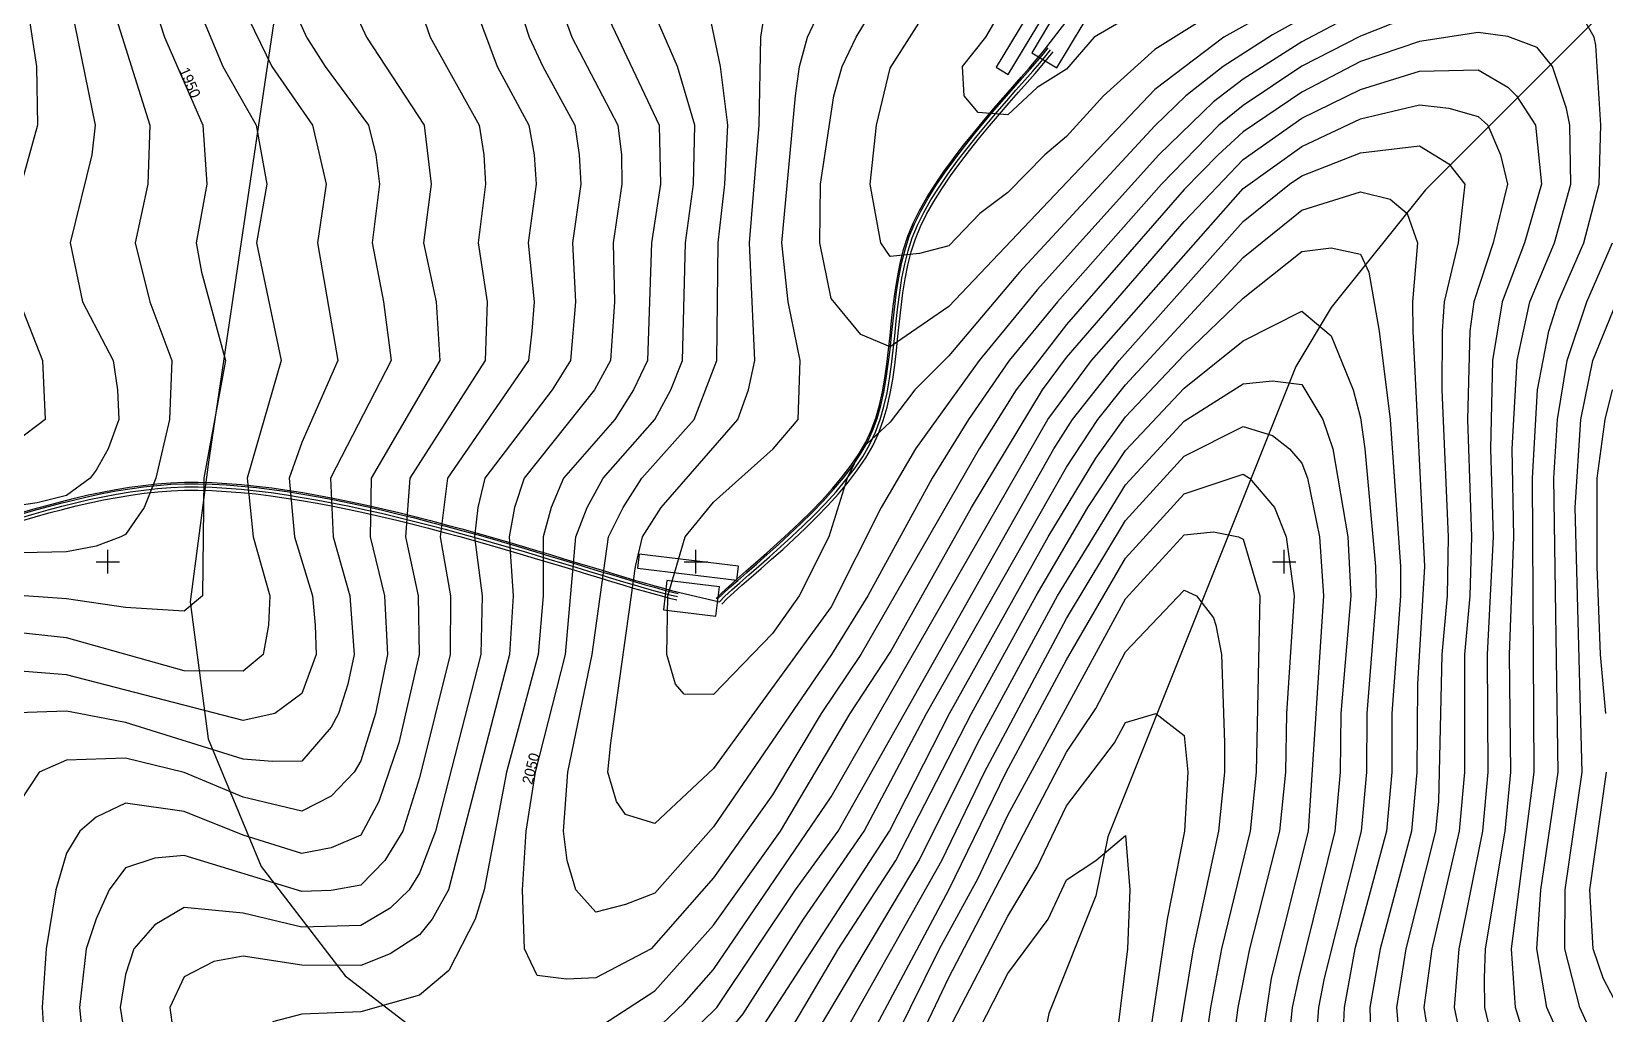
# Model space of a CAD drawing. Header units: metres. Extents: x 732250 to 738810, y 4346021 to 4350226.
# Drawn here: x 733935 to 735273, y 4347115 to 4347951 of the extents above; entities that cross this region are included whole.
import ezdxf
from ezdxf.enums import TextEntityAlignment as Align

# ---------------------------------------------------------------- set-up
doc = ezdxf.new("R2010")
doc.units = ezdxf.units.M
for name, color, linetype in [('BLADE-LAYDOWN', 252, 'Continuous'), ('CRANE-HARDSTAND', 30, 'Continuous'), ('GRID-COORDINATES', 8, 'Continuous'), ('LICENCE-AREA-BOUNDARY', 1, 'Continuous'), ('MV-CABLE-33KV', 1, 'Continuous'), ('ROAD-ACCESS-5.5M', 41, 'Continuous'), ('STREAM', 150, 'Continuous'), ('TOPO-CONTOUR-MAJOR', 8, 'Continuous'), ('TOPO-CONTOUR-MINOR', 252, 'Continuous'), ('TOPO-TEXT', 8, 'Continuous'), ('TRACK-EDGE', 41, 'Continuous')]:
    doc.layers.add(name, color=color, linetype=linetype)

msp = doc.modelspace()

# ---------------------------------------------------------------- linework, layer by layer
at = {"layer": 'BLADE-LAYDOWN'}
for points in [[(734765.5, 4347914.1), (734809.3, 4347987), (734799, 4347993.2), (734755.3, 4347920.3)], [(734450.4, 4347494.5), (734534.8, 4347484.4), (734536.2, 4347496.3), (734451.8, 4347506.4)]]:
    msp.add_lwpolyline(points, close=True, dxfattribs=at)
at = {"layer": 'CRANE-HARDSTAND'}
for points in [[(734806.8, 4347919.7), (734829.9, 4347958.3), (734808.5, 4347971.1), (734785.4, 4347932.6)], [(734472.3, 4347459.1), (734517, 4347453.8), (734520, 4347478.6), (734475.3, 4347484)]]:
    msp.add_lwpolyline(points, close=True, dxfattribs=at)
at = {"layer": 'GRID-COORDINATES'}
for p, q in [((734000, 4347490), (734000, 4347510)), ((734500, 4347490), (734500, 4347510)), ((735000, 4347490), (735000, 4347510)), ((733990, 4347500), (734010, 4347500)), ((734490, 4347500), (734510, 4347500)), ((734990, 4347500), (735010, 4347500))]:
    msp.add_line(p, q, dxfattribs=at)
at = {"layer": 'LICENCE-AREA-BOUNDARY'}
msp.add_lwpolyline([(734285.3, 4348932.5), (734085.3, 4347582.5), (734070, 4347466), (734085.3, 4347349.5), (734130.3, 4347241), (734201.8, 4347147.8), (734295, 4347076.3), (734403.5, 4347031.3), (735353.5, 4346781.3), (735470, 4346766), (735586.5, 4346781.3), (735695, 4346826.3), (735788.2, 4346897.8), (735859.7, 4346991), (736359.7, 4347941), (736404.7, 4348049.5)], dxfattribs=at)
at = {"layer": 'MV-CABLE-33KV'}
for points in [[(734517.2, 4347468.8), (734521.9, 4347473.5), (734527.8, 4347478.9), (734534.7, 4347485.1), (734542.4, 4347491.8), (734550.8, 4347499.2), (734559.8, 4347507.1), (734569.1, 4347515.4), (734578.7, 4347524.2), (734588.3, 4347533.3), (734597.9, 4347542.7), (734607.2, 4347552.4), (734616.1, 4347562.2), (734624.4, 4347572.1), (734632, 4347582), (734638.7, 4347591.9), (734644.3, 4347601.7), (734649, 4347611.6), (734652.8, 4347622.1), (734656, 4347633), (734658.5, 4347644.4), (734660.6, 4347656), (734662.3, 4347668), (734663.7, 4347680.1), (734665, 4347692.4), (734666.3, 4347704.8), (734667.7, 4347717.2), (734669.3, 4347729.5), (734671.2, 4347741.6), (734673.5, 4347753.6), (734676.5, 4347765.4), (734680.2, 4347776.8), (734684.6, 4347787.8), (734690, 4347798.6), (734696.3, 4347809.6), (734703.3, 4347820.7), (734710.8, 4347831.8), (734718.9, 4347842.8), (734727.2, 4347853.7), (734735.8, 4347864.4), (734744.3, 4347874.8), (734752.8, 4347884.9), (734761.1, 4347894.4), (734769, 4347903.5), (734776.4, 4347911.9), (734783.2, 4347919.6), (734789.2, 4347926.5), (734794.3, 4347932.5), (734798.3, 4347937.6), (734820, 4347966)], [(733924.7, 4347541.3), (733936.4, 4347544.7), (733948.2, 4347547.9), (733959.9, 4347551), (733971.6, 4347554), (733983.3, 4347556.7), (733995.1, 4347559.1), (734006.8, 4347561.3), (734018.5, 4347563.3), (734030.1, 4347564.9), (734041.8, 4347566.1), (734053.5, 4347567), (734065.1, 4347567.5), (734076.7, 4347567.6), (734088.7, 4347567.3), (734101.1, 4347566.6), (734113.6, 4347565.6), (734126.4, 4347564.3), (734139.4, 4347562.7), (734152.6, 4347560.8), (734165.9, 4347558.7), (734179.4, 4347556.3), (734192.9, 4347553.7), (734206.5, 4347551), (734220.1, 4347548), (734233.7, 4347545), (734247.3, 4347541.7), (734260.9, 4347538.4), (734274.4, 4347534.9), (734287.7, 4347531.4), (734301, 4347527.8), (734314.1, 4347524.2), (734327, 4347520.5), (734339.7, 4347516.8), (734352.1, 4347513.2), (734364.3, 4347509.6), (734376.2, 4347506), (734387.7, 4347502.5), (734398.9, 4347499.1), (734409.7, 4347495.8), (734420.2, 4347492.7), (734430.1, 4347489.6), (734439.6, 4347486.8), (734448.6, 4347484.1), (734457.1, 4347481.6), (734465, 4347479.4), (734472.4, 4347477.4), (734479.1, 4347475.6), (734485.2, 4347474.2), (734520, 4347466)]]:
    msp.add_lwpolyline(points, dxfattribs=at)
at = {"layer": 'ROAD-ACCESS-5.5M'}
for points in [[(734520, 4347466), (734524.6, 4347470.6), (734530.5, 4347476), (734537.3, 4347482.1), (734545, 4347488.8), (734553.5, 4347496.2), (734562.4, 4347504.1), (734571.8, 4347512.5), (734581.4, 4347521.3), (734591.1, 4347530.4), (734600.7, 4347539.9), (734610.1, 4347549.6), (734619.1, 4347559.5), (734627.5, 4347569.6), (734635.2, 4347579.7), (734642.1, 4347589.8), (734647.9, 4347599.8), (734652.7, 4347610.1), (734656.6, 4347620.8), (734659.8, 4347632), (734662.4, 4347643.6), (734664.5, 4347655.4), (734666.2, 4347667.5), (734667.7, 4347679.7), (734669, 4347692), (734670.3, 4347704.4), (734671.6, 4347716.7), (734673.2, 4347728.9), (734675.1, 4347740.9), (734677.4, 4347752.8), (734680.3, 4347764.3), (734683.9, 4347775.4), (734688.3, 4347786.1), (734693.6, 4347796.7), (734699.7, 4347807.6), (734706.6, 4347818.5), (734714.1, 4347829.5), (734722.1, 4347840.4), (734730.4, 4347851.3), (734738.9, 4347861.9), (734747.4, 4347872.3), (734755.9, 4347882.3), (734764.1, 4347891.8), (734772, 4347900.8), (734779.4, 4347909.2), (734786.2, 4347916.9), (734792.2, 4347923.9), (734797.4, 4347930), (734801.5, 4347935.1)], [(733925.8, 4347537.4), (733937.5, 4347540.8), (733949.2, 4347544.1), (733960.9, 4347547.2), (733972.6, 4347550.1), (733984.2, 4347552.8), (733995.8, 4347555.2), (734007.5, 4347557.4), (734019.1, 4347559.3), (734030.6, 4347560.9), (734042.2, 4347562.1), (734053.7, 4347563), (734065.2, 4347563.5), (734076.7, 4347563.6), (734088.6, 4347563.3), (734100.8, 4347562.6), (734113.3, 4347561.6), (734126, 4347560.3), (734138.9, 4347558.7), (734152, 4347556.8), (734165.3, 4347554.7), (734178.6, 4347552.4), (734192.1, 4347549.8), (734205.6, 4347547.1), (734219.2, 4347544.1), (734232.8, 4347541.1), (734246.4, 4347537.8), (734259.9, 4347534.5), (734273.4, 4347531), (734286.7, 4347527.5), (734299.9, 4347523.9), (734313, 4347520.3), (734325.9, 4347516.7), (734338.6, 4347513), (734351, 4347509.4), (734363.2, 4347505.7), (734375, 4347502.2), (734386.6, 4347498.7), (734397.8, 4347495.3), (734408.6, 4347492), (734419, 4347488.8), (734429, 4347485.8), (734438.5, 4347482.9), (734447.5, 4347480.3), (734456, 4347477.8), (734464, 4347475.5), (734471.3, 4347473.5), (734478.1, 4347471.8), (734484.3, 4347470.3)]]:
    msp.add_lwpolyline(points, dxfattribs=at)
at = {"layer": 'STREAM'}
msp.add_lwpolyline([(735670, 4348366), (735620, 4348266), (735590, 4348216), (735560, 4348176), (735520, 4348136), (735370, 4348046), (735270, 4347966), (735120, 4347816), (735040, 4347716), (735010, 4347666), (734850, 4347266), (734840, 4347216), (734800, 4347116), (734790, 4347066), (734730, 4346916), (734670, 4346816), (734630, 4346716), (734600, 4346566), (734560, 4346466), (734500, 4346366), (734420, 4346266)], dxfattribs=at)
at = {"layer": 'TOPO-CONTOUR-MAJOR'}
for points in [[(734039.9, 4347971), (734048.1, 4347946), (734080.8, 4347871), (734084.2, 4347821), (734075.1, 4347771), (734079.6, 4347746), (734100, 4347671), (734081.6, 4347571), (734080.6, 4347471), (734065, 4347458), (734015, 4347461.1), (733965, 4347468.3), (733865, 4347475.5)], [(734265.2, 4347971), (734273.9, 4347946), (734315.8, 4347871), (734319.6, 4347846), (734321, 4347821), (734314.7, 4347771), (734322.5, 4347721), (734320.9, 4347671), (734256.7, 4347571), (734253.1, 4347521), (734263.7, 4347471), (734264.7, 4347421), (734247.4, 4347346), (734230.4, 4347296), (734215, 4347267.4), (734190, 4347256.8), (734165, 4347251.8), (734115, 4347267.5), (734065, 4347287.7), (734015, 4347294.8), (733990, 4347282.7), (733976.2, 4347271), (733965, 4347252.2), (733955.9, 4347221), (733947.5, 4347171), (733944.1, 4347121), (733947.4, 4347071)], [(735176.4, 4347096), (735170.5, 4347121), (735170.4, 4347146), (735171.2, 4347171), (735187.9, 4347271), (735192.8, 4347321), (735191.6, 4347421), (735195.3, 4347521), (735193.8, 4347596), (735198, 4347671), (735208.8, 4347721), (735229.9, 4347771), (735243.7, 4347821), (735242.9, 4347871), (735240, 4347885.3), (735228.1, 4347921), (735215, 4347937.2), (735190, 4347946.4), (735165, 4347950), (735115, 4347942.3), (735065, 4347925.1), (735015, 4347899.2), (734965, 4347865.5), (734943.9, 4347846), (734915, 4347816.4), (734815, 4347701.5), (734772.1, 4347646), (734740.6, 4347596), (734640, 4347421), (734606.4, 4347371), (734565, 4347301.9), (734515, 4347231.1), (734461.8, 4347171), (734415, 4347146.3), (734390, 4347145), (734365, 4347148.3), (734354.1, 4347171), (734352.4, 4347221), (734355.7, 4347271), (734363.5, 4347321), (734389, 4347421), (734397.9, 4347521), (734407.4, 4347546), (734421, 4347571), (734464.9, 4347621), (734478.7, 4347646), (734488.6, 4347671), (734491.2, 4347771), (734498, 4347821), (734498.9, 4347871), (734484.4, 4347921), (734462.5, 4347971)], [(734940, 4347966.7), (734890, 4347935.5), (734846.3, 4347896), (734815, 4347861.5), (734796.5, 4347846), (734765, 4347813.9), (734741.3, 4347796), (734715, 4347768.6), (734690, 4347761.9), (734665, 4347759.3), (734657, 4347771), (734648.2, 4347821), (734653.5, 4347871), (734665, 4347919.6), (734697.9, 4347971)], [(734551.1, 4347096), (734664.5, 4347271), (734715.5, 4347371), (734799.5, 4347521), (734840, 4347588.1), (734865, 4347623.2), (734915, 4347675.9), (734965, 4347724), (735015, 4347763.8), (735040, 4347766.8), (735065, 4347761.3), (735071.9, 4347746), (735080.7, 4347696), (735090.1, 4347621), (735098.8, 4347496), (735098.9, 4347471), (735091.5, 4347371), (735091.6, 4347321), (735086.9, 4347271), (735060.2, 4347171), (735050.9, 4347121), (735049.8, 4347096)], [(734657.6, 4347071), (734707.1, 4347171), (734740, 4347230.9), (734765, 4347284.4), (734865, 4347468.4), (734915, 4347522.8), (734940, 4347525.4), (734961.2, 4347521), (734965, 4347519.2), (734979.3, 4347471), (734976.3, 4347321), (734971, 4347271), (734946.8, 4347171), (734937.3, 4347121), (734930.3, 4347071)]]:
    msp.add_lwpolyline(points, dxfattribs=at)
at = {"layer": 'TOPO-CONTOUR-MINOR'}
for points in [[(735065, 4348010.8), (734948.7, 4347946), (734890, 4347901.4), (734715, 4347716.8), (734665, 4347682.6), (734640, 4347693.2), (734615, 4347723.8), (734605.2, 4347771), (734605.8, 4347821), (734617.3, 4347896), (734624.3, 4347921), (734636.1, 4347946), (734651.6, 4347971)], [(735065, 4347989.6), (734990, 4347948), (734948, 4347921), (734916.4, 4347896), (734890, 4347870.6), (734775.1, 4347746), (734715, 4347674.9), (734685.9, 4347646), (734665, 4347618.7), (734640.7, 4347596), (734628.4, 4347571), (734612.8, 4347521), (734587.7, 4347471), (734565, 4347438.9), (734515, 4347387.2), (734490, 4347387.3), (734482.6, 4347396), (734475.3, 4347421), (734476.1, 4347471), (734490.8, 4347521), (734515, 4347550.7), (734565.7, 4347596), (734586.8, 4347621), (734588.6, 4347671), (734578.4, 4347721), (734573.1, 4347771), (734584.5, 4347896), (734588.1, 4347921), (734594.9, 4347946), (734606.8, 4347971)], [(733968.9, 4347971), (733989.3, 4347871), (733986.3, 4347846), (733967.9, 4347771), (733978.5, 4347721), (734004.5, 4347671), (734008.2, 4347646), (734009.5, 4347621), (734000.2, 4347596), (733990, 4347577.9), (733985.1, 4347571), (733965, 4347556.4), (733940, 4347550.1), (733915, 4347546.3)], [(734004.2, 4347971), (734035.8, 4347871), (734034, 4347821), (734023.4, 4347771), (734035.7, 4347721), (734054.4, 4347671), (734052.5, 4347621), (734040.8, 4347571), (734031, 4347546), (734015, 4347523.2), (734011.2, 4347521), (733990, 4347513.3), (733965, 4347508.4), (733915, 4347507.2)], [(734076.8, 4347971), (734097.9, 4347921), (734126.2, 4347871), (734135.3, 4347821), (734126.5, 4347771), (734147.3, 4347671), (734118.4, 4347571), (734123.5, 4347521), (734137.6, 4347471), (734136.6, 4347446), (734132, 4347421), (734115, 4347406.9), (734065, 4347407.2), (733965, 4347435.3), (733915, 4347440.6)], [(734115, 4347971), (734139.5, 4347921), (734173.9, 4347871), (734185.7, 4347821), (734178.2, 4347771), (734195.5, 4347671), (734165, 4347601.4), (734154.1, 4347571), (734158.8, 4347521), (734174.1, 4347471), (734176.3, 4347446), (734177.1, 4347421), (734165, 4347388), (734142, 4347371), (734115, 4347365.1), (733965, 4347403.7), (733915, 4347407.9)], [(734157.6, 4347971), (734169, 4347946), (734184.9, 4347921), (734221.7, 4347871), (734227.9, 4347846), (734231, 4347821), (734224.6, 4347771), (734234.4, 4347721), (734240.8, 4347671), (734189.4, 4347571), (734191.6, 4347521), (734205.7, 4347471), (734209.4, 4347421), (734204, 4347396), (734196.1, 4347371), (734190, 4347359.4), (734165, 4347330.4), (734140, 4347330.2), (734115, 4347332.1), (734015, 4347363.2), (733975.3, 4347371), (733965, 4347372.8), (733915, 4347371.1)], [(734208.3, 4347971), (734220, 4347946), (734269, 4347871), (734274.9, 4347821), (734268.4, 4347771), (734279.1, 4347721), (734282.3, 4347671), (734223.9, 4347571), (734223.1, 4347521), (734235.3, 4347471), (734237.7, 4347421), (734227.7, 4347371), (734215, 4347330.6), (734209.5, 4347321), (734190, 4347300.8), (734165, 4347287.9), (734115, 4347299.9), (734065, 4347320.9), (734015, 4347332.9), (733965, 4347331.2), (733941.7, 4347321), (733925.1, 4347296)], [(733931.7, 4347971), (733939.5, 4347921), (733940.2, 4347871), (733926.3, 4347821)], [(734312.4, 4347971), (734330.9, 4347921), (734357.9, 4347871), (734362.3, 4347846), (734364.2, 4347821), (734357.4, 4347771), (734362.3, 4347721), (734360.5, 4347696), (734357.6, 4347671), (734288.7, 4347571), (734282.6, 4347521), (734291.2, 4347471), (734291, 4347421), (734265, 4347316.2), (734250.7, 4347271), (734235.6, 4347246), (734215, 4347225), (734190, 4347220.6), (734165, 4347219.5), (734065, 4347250.1), (734040, 4347247.9), (734015, 4347239.6), (734001.3, 4347221), (733990, 4347196.3), (733981.7, 4347171), (733976, 4347121), (733978.4, 4347096)], [(734350, 4347971), (734358.2, 4347946), (734369.8, 4347921), (734396.9, 4347871), (734400.7, 4347846), (734402, 4347821), (734395.1, 4347771), (734397.7, 4347721), (734393.2, 4347671), (734377.7, 4347646), (734320.5, 4347571), (734314.5, 4347546), (734311.8, 4347521), (734318.3, 4347471), (734317, 4347421), (734278.5, 4347271), (734265, 4347235.3), (734256.1, 4347221), (734240, 4347205.4), (734215, 4347190.7), (734165, 4347189.4), (734115, 4347201.1), (734065, 4347206.1), (734040, 4347191.2), (734022.2, 4347171), (734015, 4347149), (734010.5, 4347121), (734018.5, 4347071)], [(734385.5, 4347971), (734394.6, 4347946), (734433.7, 4347871), (734436.6, 4347846), (734437.1, 4347821), (734429.7, 4347771), (734430.7, 4347721), (734427.2, 4347671), (734413.8, 4347646), (734353.9, 4347571), (734345.8, 4347546), (734341.2, 4347521), (734344.5, 4347471), (734341.6, 4347421), (734289.6, 4347221), (734275.6, 4347196), (734265, 4347182.9), (734240, 4347166.6), (734215, 4347156.7), (734165, 4347157.1), (734115, 4347164.6), (734090, 4347160.1), (734065, 4347147.2), (734052.6, 4347121), (734059.5, 4347071)], [(734421.3, 4347971), (734468.7, 4347871), (734469.7, 4347821), (734462.2, 4347771), (734458.8, 4347671), (734446.8, 4347646), (734431, 4347621), (734387.5, 4347571), (734377, 4347546), (734370.2, 4347521), (734370.2, 4347471), (734365.9, 4347421), (734339, 4347321), (734319.8, 4347221), (734312.3, 4347196), (734290, 4347152.4), (734265, 4347131.6), (734215, 4347117.3), (734165, 4347115.4), (734140, 4347108.9)], [(735115, 4347966.6), (735065, 4347946.8), (735015, 4347921.1), (734965, 4347887.9), (734944.5, 4347871), (734895.6, 4347821), (734807.2, 4347721), (734766.3, 4347671), (734731.7, 4347621), (734700.9, 4347571), (734646.2, 4347471), (734615.3, 4347421), (734515, 4347274.6), (734465, 4347218.1), (734440, 4347208.5), (734415, 4347202.1), (734398, 4347221), (734390.6, 4347246), (734387.5, 4347271), (734391.1, 4347321), (734411.8, 4347421), (734425.7, 4347521), (734438.2, 4347546), (734454.1, 4347571), (734498.4, 4347621), (734517.8, 4347671), (734518.9, 4347771), (734524.6, 4347821), (734527.2, 4347871), (734520.7, 4347921), (734510.3, 4347971)], [(735065, 4347968.4), (735015, 4347941.8), (734965, 4347910.1), (734940, 4347890.9), (734893.4, 4347846), (734790, 4347731.1), (734740.7, 4347671), (734686.7, 4347596), (734657.4, 4347546), (734615, 4347461.7), (734515, 4347324.2), (734465, 4347277.3), (734440, 4347285.1), (734432.5, 4347296), (734425.1, 4347321), (734427.5, 4347346), (734448.7, 4347496), (734454.6, 4347521), (734470.4, 4347546), (734535.5, 4347621), (734544.5, 4347646), (734550, 4347671), (734545.5, 4347771), (734553.7, 4347871), (734555.1, 4347946), (734559.2, 4347971)], [(734881.9, 4347971), (734838.5, 4347946), (734815, 4347918.8), (734790, 4347903.1), (734765, 4347879.8), (734740, 4347881.9), (734728, 4347896), (734726.6, 4347921), (734746.4, 4347946), (734761.1, 4347971)], [(735204.4, 4347096), (735196.7, 4347121), (735193.2, 4347171), (735212.5, 4347321), (735211.2, 4347571), (735215.4, 4347646), (735225.1, 4347696), (735232.9, 4347721), (735254.7, 4347771), (735267.8, 4347821), (735269.3, 4347871), (735265, 4347939), (735263.6, 4347946), (735249, 4347971)], [(734415, 4347102.7), (734465, 4347135.1), (734515, 4347191), (734571.7, 4347271), (734631, 4347371), (734665, 4347422.8), (734734.1, 4347546), (734794.5, 4347646), (734815, 4347673.5), (734915, 4347789.3), (734965, 4347841.8), (735015, 4347877), (735065, 4347901.3), (735115, 4347917.1), (735165, 4347918), (735190, 4347903.5), (735197.6, 4347896), (735213.7, 4347871), (735218.6, 4347821), (735204.4, 4347771), (735185.2, 4347721), (735177.2, 4347671), (735175.5, 4347596), (735177.6, 4347521), (735172.5, 4347421), (735173.2, 4347321), (735168.6, 4347271), (735148.4, 4347171), (735144.4, 4347121), (735155.1, 4347071)], [(734465, 4347101.1), (734490, 4347124.9), (734515, 4347153.3), (734615, 4347300.2), (734799, 4347621), (734836.2, 4347671), (734965, 4347817.3), (735015, 4347853), (735065, 4347876.5), (735115, 4347888.4), (735140, 4347885.5), (735165, 4347878.4), (735173, 4347871), (735183.9, 4347846), (735189.7, 4347821), (735177.7, 4347771), (735161.1, 4347721), (735157.8, 4347696), (735155.7, 4347621), (735159.2, 4347521), (735157.8, 4347471), (735153.3, 4347421), (735153.3, 4347321), (735148.8, 4347271), (735125.5, 4347171), (735118.8, 4347121), (735126.6, 4347071)], [(734465, 4347069.4), (734517.7, 4347121), (734584.5, 4347221), (734620.8, 4347271), (734804.3, 4347596), (734820.1, 4347621), (734859.6, 4347671), (734965, 4347789.2), (735004.6, 4347821), (735015, 4347828.1), (735065, 4347847.7), (735115, 4347853.4), (735140, 4347838.3), (735153.5, 4347821), (735147.8, 4347771), (735136, 4347721), (735134.3, 4347696), (735134.1, 4347646), (735139.4, 4347521), (735138.6, 4347471), (735133.9, 4347421), (735131.2, 4347296), (735128.6, 4347271), (735103.3, 4347171), (735095.5, 4347121), (735099.8, 4347071)], [(734515, 4347085.1), (734540, 4347115.7), (734591.3, 4347196), (734642.9, 4347271), (734695.9, 4347371), (734815, 4347580.4), (734841.6, 4347621), (734865, 4347650.2), (734965, 4347758.5), (735015, 4347798.7), (735065, 4347814.4), (735090, 4347808.1), (735104.5, 4347796), (735113.4, 4347771), (735109.2, 4347721), (735109.4, 4347696), (735119.4, 4347496), (735113.3, 4347396), (735112.9, 4347321), (735108.1, 4347271), (735081.7, 4347171), (735072.8, 4347121), (735074.2, 4347071)], [(735265, 4347027.7), (735223.4, 4347121), (735214.9, 4347171), (735218.2, 4347221), (735232.8, 4347321), (735229.3, 4347571), (735232.4, 4347621), (735240.5, 4347671), (735257.3, 4347721), (735279.1, 4347771)], [(735262.8, 4347096), (735251.3, 4347121), (735238.5, 4347171), (735238.8, 4347221), (735253.4, 4347321), (735247.4, 4347546), (735252.1, 4347621), (735262.4, 4347671), (735303.2, 4347771)], [(733924.9, 4347721), (733944.6, 4347671), (733946.7, 4347621), (733913.8, 4347596)], [(734576.8, 4347096), (734621.1, 4347171), (734669.9, 4347246), (734734.2, 4347371), (734789.3, 4347471), (734833.1, 4347546), (734865, 4347594.6), (734915, 4347647.6), (734965, 4347687.7), (735015, 4347713), (735040, 4347692.1), (735058.7, 4347646), (735065, 4347622.2), (735068.7, 4347596), (735077.7, 4347496), (735078.3, 4347471), (735070.3, 4347371), (735070, 4347321), (735065.5, 4347271), (735034, 4347146), (735029.2, 4347121), (735025.5, 4347071)], [(734590, 4347078.5), (734689.7, 4347246), (734739.7, 4347346), (734807.3, 4347471), (734865, 4347565.3), (734915, 4347619.4), (734965, 4347651.3), (734990, 4347653.7), (735015, 4347650.7), (735032.9, 4347621), (735041.3, 4347596), (735054.2, 4347521), (735056.6, 4347471), (735048.1, 4347371), (735047.6, 4347321), (735043.1, 4347271), (735012.1, 4347146), (735006.9, 4347121), (735001.6, 4347071)], [(735273.5, 4347371), (735269, 4347421), (735266.1, 4347496), (735266.1, 4347571), (735272.9, 4347621), (735279.2, 4347646)], [(734610.5, 4347071), (734709, 4347246), (734745.3, 4347321), (734815, 4347451.6), (734865, 4347535.1), (734915, 4347589.6), (734965, 4347614.9), (734990, 4347607.4), (735004.5, 4347596), (735015, 4347583.8), (735019.8, 4347571), (735030.1, 4347521), (735033.3, 4347471), (735020.4, 4347271), (734988.8, 4347146), (734977.9, 4347071)], [(734640, 4347080.9), (734715, 4347221), (734763.7, 4347321), (734815, 4347416.5), (734865, 4347503), (734915, 4347557.8), (734965, 4347574.5), (734970.6, 4347571), (734991.7, 4347546), (735001.8, 4347521), (735008.5, 4347471), (735001.9, 4347371), (735001, 4347321), (734996.1, 4347271), (734970.5, 4347171), (734960.7, 4347121), (734954.1, 4347071)], [(734667, 4347046), (734715, 4347146.4), (734815, 4347338.1), (734840, 4347375.1), (734865, 4347423.5), (734915, 4347475.8), (734925.6, 4347471), (734940, 4347452.2), (734942, 4347446), (734946.6, 4347421), (734949.2, 4347346), (734949.4, 4347321), (734944.3, 4347271), (734922.7, 4347171), (734906.3, 4347071)], [(734715, 4347102.3), (734765, 4347198.6), (734790, 4347240.3), (734815, 4347292.4), (734855.8, 4347346), (734865, 4347363.4), (734890.8, 4347371), (734915, 4347352.2), (734918.1, 4347321), (734915.2, 4347271), (734900.5, 4347196), (734881.7, 4347071)], [(735284.3, 4347121), (735271.2, 4347146), (735262.6, 4347171), (735259.7, 4347221), (735274.1, 4347321)], [(734686.4, 4346996), (734765, 4347150), (734799.3, 4347196), (734815, 4347229.5), (734839.8, 4347246), (734865, 4347267.2), (734868.7, 4347221), (734866.7, 4347171), (734854.6, 4347071)]]:
    msp.add_lwpolyline(points, dxfattribs=at)
at = {"layer": 'TRACK-EDGE'}
for points in [[(734518.1, 4347468), (734522.7, 4347472.6), (734528.6, 4347478), (734535.5, 4347484.1), (734543.2, 4347490.9), (734551.6, 4347498.2), (734560.6, 4347506.1), (734570, 4347514.5), (734579.5, 4347523.3), (734589.2, 4347532.4), (734598.8, 4347541.8), (734608.1, 4347551.5), (734617, 4347561.3), (734625.4, 4347571.3), (734633, 4347581.3), (734639.7, 4347591.2), (734645.4, 4347601.1), (734650.1, 4347611.1), (734654, 4347621.7), (734657.2, 4347632.7), (734659.7, 4347644.1), (734661.8, 4347655.8), (734663.5, 4347667.8), (734665, 4347680), (734666.3, 4347692.3), (734667.5, 4347704.7), (734668.9, 4347717), (734670.5, 4347729.3), (734672.4, 4347741.4), (734674.8, 4347753.4), (734677.7, 4347765), (734681.3, 4347776.3), (734685.8, 4347787.3), (734691.1, 4347798), (734697.4, 4347809), (734704.3, 4347820), (734711.9, 4347831.1), (734719.9, 4347842.1), (734728.2, 4347853), (734736.7, 4347863.7), (734745.3, 4347874), (734753.8, 4347884.1), (734762, 4347893.6), (734770, 4347902.6), (734777.4, 4347911), (734784.1, 4347918.8), (734790.2, 4347925.7), (734795.3, 4347931.7), (734799.3, 4347936.8)], [(734521.9, 4347464), (734526.5, 4347468.6), (734532.3, 4347473.9), (734539.1, 4347480), (734546.8, 4347486.7), (734555.3, 4347494.1), (734564.3, 4347502), (734573.7, 4347510.4), (734583.3, 4347519.2), (734593, 4347528.5), (734602.7, 4347538), (734612.1, 4347547.7), (734621.1, 4347557.7), (734629.6, 4347567.8), (734637.4, 4347578.1), (734644.4, 4347588.3), (734650.3, 4347598.5), (734655.2, 4347609), (734659.2, 4347620), (734662.5, 4347631.3), (734665.1, 4347643), (734667.2, 4347655), (734669, 4347667.1), (734670.4, 4347679.4), (734671.7, 4347691.7), (734673, 4347704.1), (734674.4, 4347716.4), (734675.9, 4347728.5), (734677.8, 4347740.5), (734680.1, 4347752.1), (734683, 4347763.5), (734686.5, 4347774.5), (734690.8, 4347785), (734696, 4347795.4), (734702.1, 4347806.1), (734708.9, 4347817), (734716.4, 4347827.9), (734724.3, 4347838.8), (734732.5, 4347849.6), (734741, 4347860.2), (734749.5, 4347870.5), (734758, 4347880.5), (734766.2, 4347890), (734774.1, 4347899), (734781.5, 4347907.4), (734788.3, 4347915.1), (734794.3, 4347922.1), (734799.5, 4347928.2), (734803.6, 4347933.4)], [(733925.1, 4347540.1), (733936.8, 4347543.5), (733948.5, 4347546.7), (733960.2, 4347549.8), (733971.9, 4347552.7), (733983.6, 4347555.4), (733995.3, 4347557.9), (734007, 4347560.1), (734018.6, 4347562), (734030.3, 4347563.6), (734041.9, 4347564.9), (734053.5, 4347565.8), (734065.1, 4347566.3), (734076.7, 4347566.3), (734088.7, 4347566), (734101, 4347565.3), (734113.5, 4347564.3), (734126.3, 4347563), (734139.3, 4347561.4), (734152.4, 4347559.6), (734165.7, 4347557.4), (734179.1, 4347555.1), (734192.6, 4347552.5), (734206.2, 4347549.8), (734219.8, 4347546.8), (734233.4, 4347543.7), (734247, 4347540.5), (734260.6, 4347537.2), (734274, 4347533.7), (734287.4, 4347530.2), (734300.7, 4347526.6), (734313.7, 4347523), (734326.6, 4347519.3), (734339.3, 4347515.6), (734351.8, 4347512), (734363.9, 4347508.4), (734375.8, 4347504.8), (734387.4, 4347501.3), (734398.6, 4347497.9), (734409.4, 4347494.6), (734419.8, 4347491.5), (734429.8, 4347488.4), (734439.3, 4347485.6), (734448.3, 4347482.9), (734456.8, 4347480.4), (734464.7, 4347478.2), (734472, 4347476.2), (734478.8, 4347474.4), (734484.9, 4347473)], [(733926.6, 4347534.8), (733938.3, 4347538.2), (733949.9, 4347541.4), (733961.6, 4347544.5), (733973.2, 4347547.4), (733984.8, 4347550.1), (733996.4, 4347552.5), (734007.9, 4347554.7), (734019.5, 4347556.6), (734031, 4347558.2), (734042.4, 4347559.4), (734053.9, 4347560.3), (734065.3, 4347560.8), (734076.6, 4347560.8), (734088.5, 4347560.5), (734100.6, 4347559.8), (734113, 4347558.9), (734125.7, 4347557.6), (734138.6, 4347556), (734151.6, 4347554.1), (734164.8, 4347552), (734178.1, 4347549.7), (734191.6, 4347547.1), (734205.1, 4347544.4), (734218.6, 4347541.5), (734232.2, 4347538.4), (734245.7, 4347535.2), (734259.2, 4347531.8), (734272.7, 4347528.4), (734286, 4347524.9), (734299.2, 4347521.3), (734312.3, 4347517.7), (734325.1, 4347514), (734337.8, 4347510.4), (734350.2, 4347506.7), (734362.4, 4347503.1), (734374.2, 4347499.6), (734385.8, 4347496.1), (734397, 4347492.7), (734407.8, 4347489.4), (734418.2, 4347486.2), (734428.2, 4347483.2), (734437.7, 4347480.3), (734446.7, 4347477.6), (734455.2, 4347475.1), (734463.2, 4347472.9), (734470.6, 4347470.9), (734477.4, 4347469.1), (734483.6, 4347467.6)]]:
    msp.add_lwpolyline(points, dxfattribs=at)

# ---------------------------------------------------------------- texts
at = {"layer": 'TOPO-TEXT'}
for s, rotation, p in [('1950', 293.5518, (734065.7, 4347905.5)), ('2050', 75.6927, (734364, 4347323))]:
    msp.add_text(s, height=9, rotation=rotation, dxfattribs=at).set_placement(p, align=Align.CENTER)

doc.saveas('drawing.dxf')
